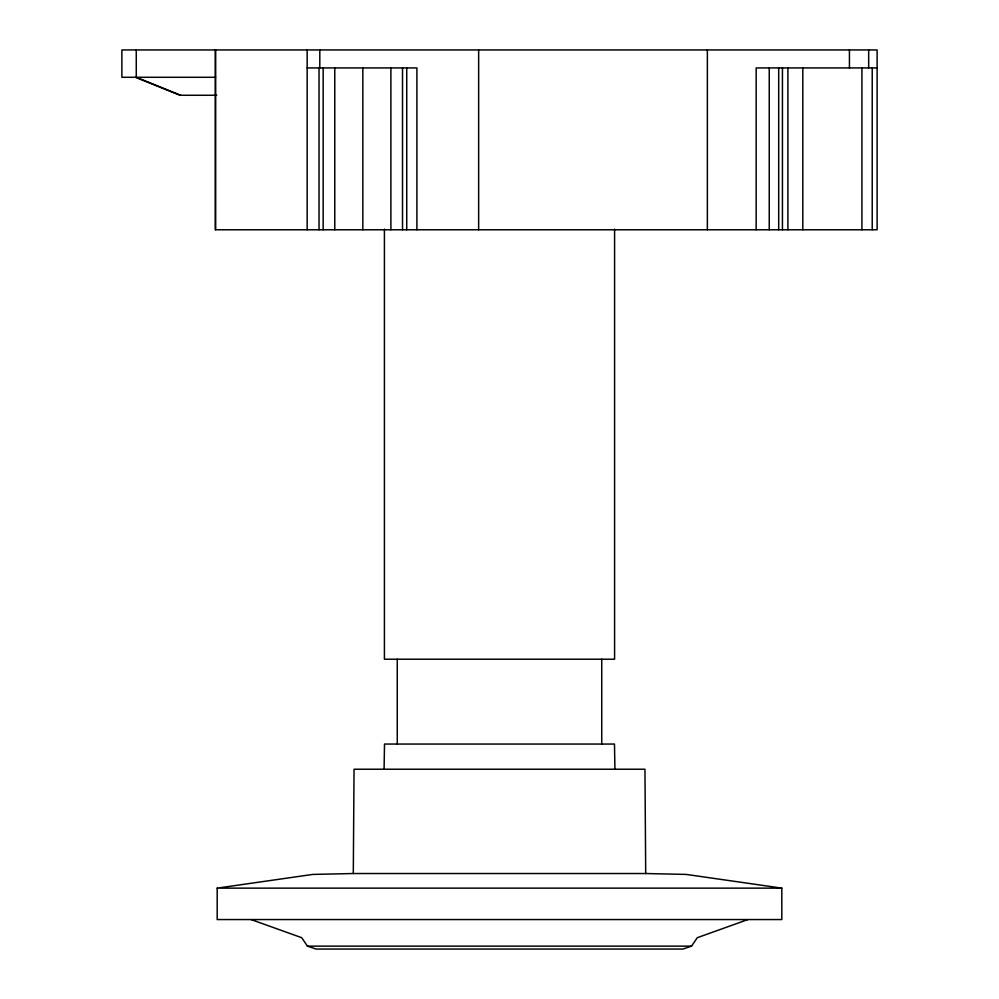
<?xml version="1.0" encoding="UTF-8"?>
<svg xmlns="http://www.w3.org/2000/svg" width="999" height="999" viewBox="0 0 999 999"><rect width="100%" height="100%" fill="white"/><g stroke="black" fill="none" stroke-linecap="round" stroke-linejoin="round"><path stroke-width="1.5" d="M217.195 888.136L217.183 919.555L781.817 919.555L781.805 888.136L686.251 874.425L645.704 873.526L353.296 873.526L312.749 874.425L217.195 888.136L781.805 888.136M353.296 873.526L354.046 769.23L644.954 769.23L645.704 873.526M384.078 769.23L384.515 744.055L614.485 744.055L614.922 769.23M251.211 919.604L301.686 937.686L307.442 946.14L316.096 949.05L682.904 949.05L691.558 946.14L697.314 937.686L747.789 919.604M307.168 67.932L416.908 67.932L416.908 229.77M877.122 67.932L756.156 67.932L756.156 229.77M215.559 77.285L121.878 77.285L121.878 49.95L877.122 49.95L877.122 229.77L215.384 229.77L215.384 49.95M216.746 95.267L179.92 95.267L135.414 77.285M307.442 946.14L691.558 946.14M180.769 95.267L136.264 77.285L136.264 49.95M872.227 67.932L872.227 229.77M868.668 49.95L868.668 67.932M861.925 67.932L861.925 229.77M849.437 49.95L849.437 67.932M802.809 67.932L802.809 229.77M787.899 67.932L787.899 229.77M782.442 67.932L782.442 229.77M778.696 67.932L778.696 229.77M769.242 67.932L769.242 229.77M707.367 49.95L707.367 229.77M614.585 229.146L614.585 659.215L384.415 659.215L384.415 229.146M601.735 659.215L601.735 744.055M478.646 49.95L478.646 229.77M406.73 67.932L406.73 229.77M402.522 67.932L402.522 229.77M397.265 659.215L397.265 744.055M390.896 67.932L390.896 229.77M362.837 67.932L362.837 229.77M334.777 67.932L334.777 229.77M323.152 67.932L323.152 229.77M319.805 49.95L319.805 67.932M319.031 67.932L319.031 229.77M307.168 49.95L307.168 229.77M215.559 49.95L215.559 229.77"/></g></svg>
